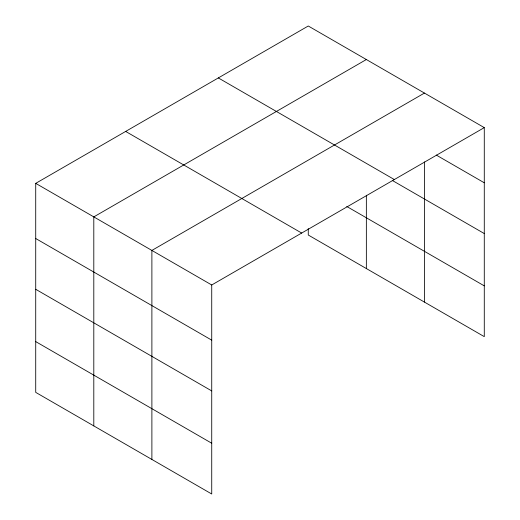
<?xml version="1.0" encoding="UTF-8"?>
<svg xmlns="http://www.w3.org/2000/svg" width="520" height="520" viewBox="0 0 520 520"><rect width="100%" height="100%" fill="white"/><g stroke="black" fill="none" stroke-linecap="round" stroke-linejoin="round"><path stroke-width="0.78" d="M484.282 127.621L308.269 26L35.718 183.358L35.718 392.379L211.731 494L211.731 284.98L484.282 127.621L484.282 336.642L308.269 235.02L308.269 228.572M366.353 59.534L93.802 216.892L93.802 425.913M424.437 93.073L151.886 250.425L151.886 459.446M436.267 155.064L484.282 182.786M218.322 77.928L394.342 179.55M392.249 180.421L484.282 233.558M346.756 206.472L484.282 285.87M125.658 131.43L301.678 233.051M35.718 183.358L211.731 284.98M35.718 238.518L211.731 340.145M35.718 289.296L211.731 390.916M35.718 341.607L211.731 443.228M424.437 161.935L424.437 302.094M366.353 195.247L366.353 268.554"/></g></svg>
